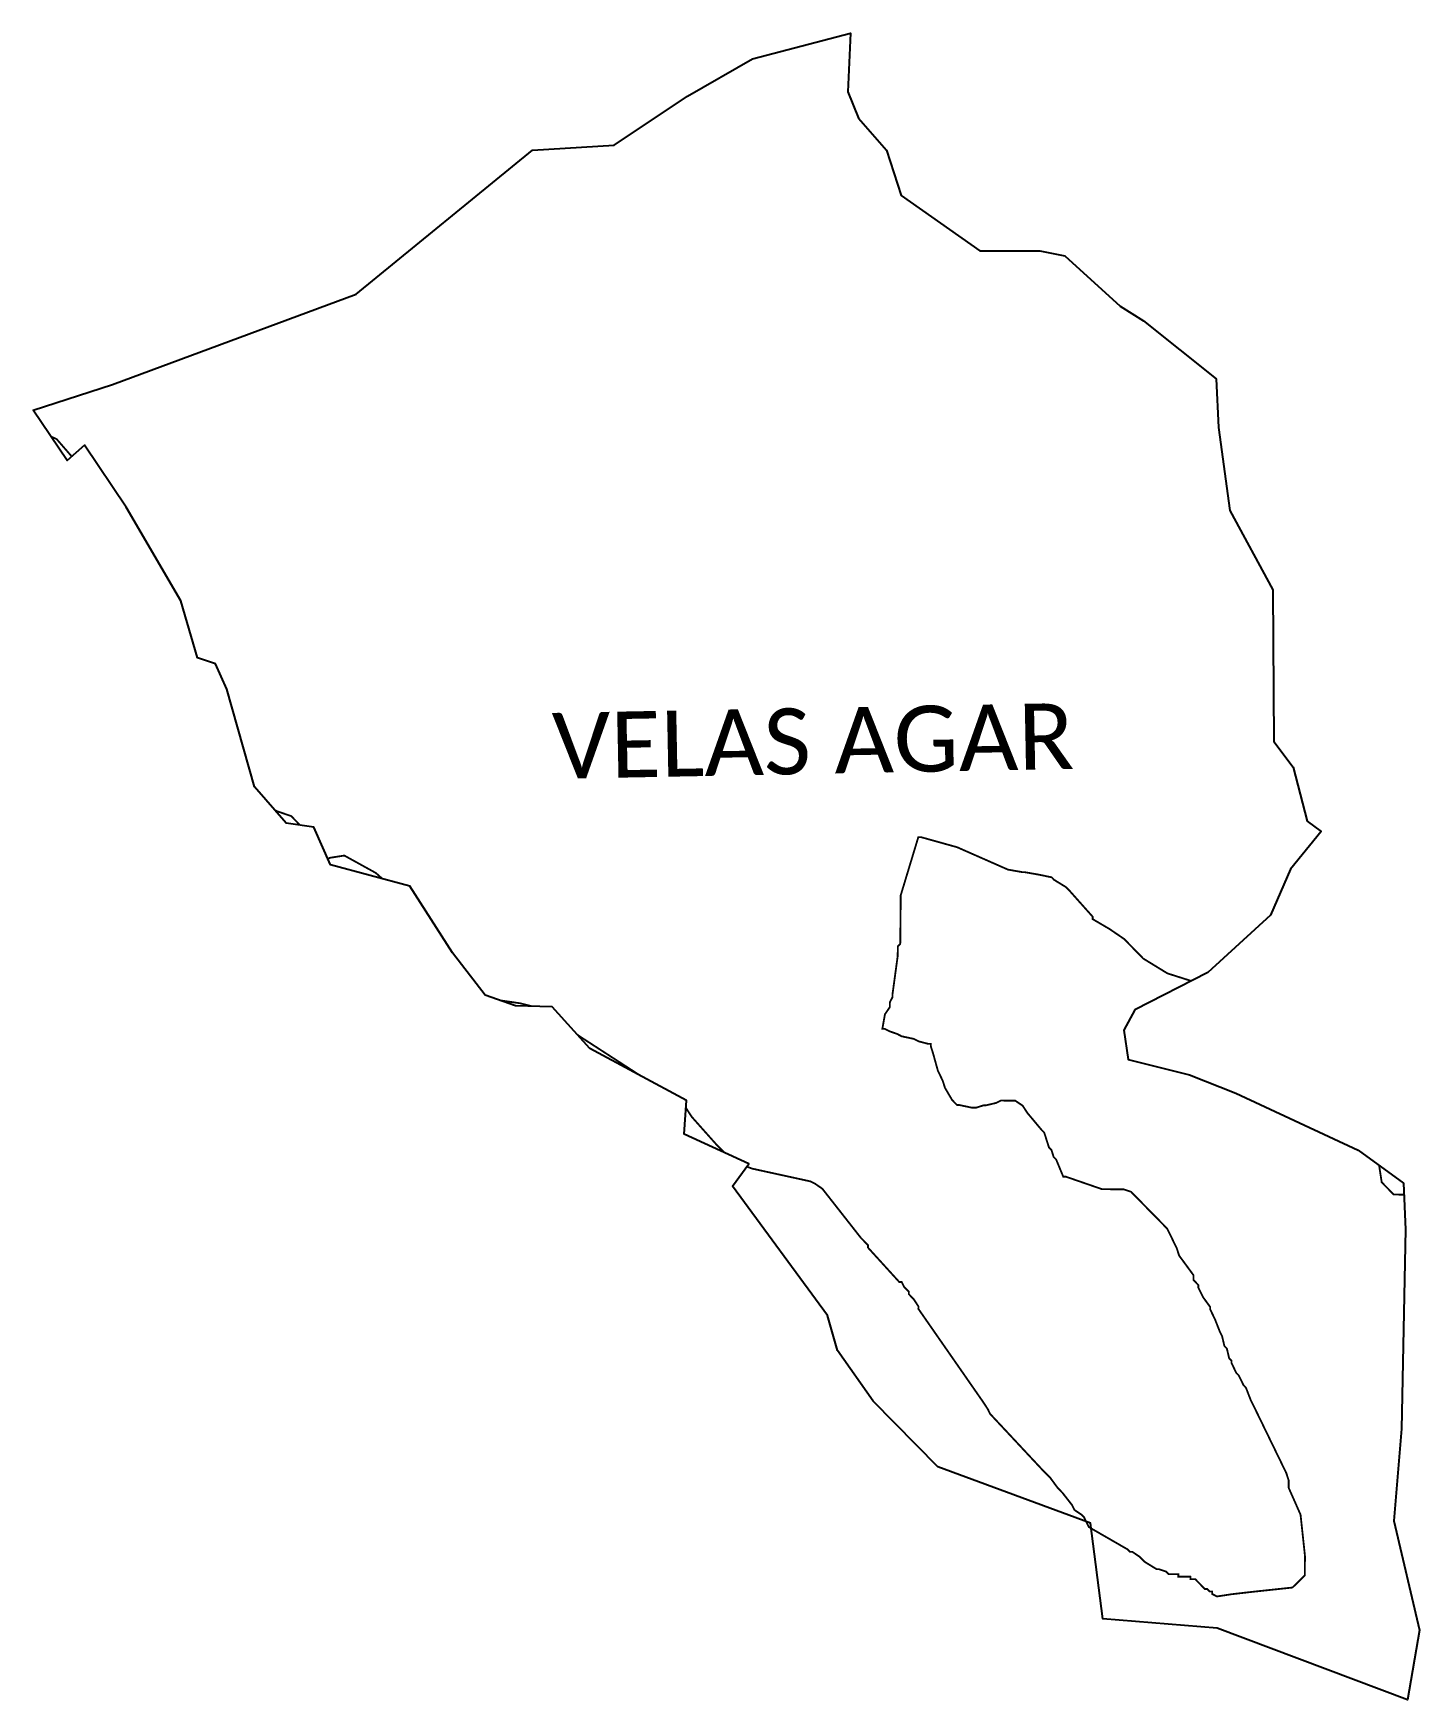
# Model space of a CAD drawing. Header units: metres. Extents: x 284719 to 287003, y 2012791 to 2015536.
import ezdxf

# ---------------------------------------------------------------- set-up
doc = ezdxf.new("R2010")
doc.units = ezdxf.units.M
for name, color, linetype in [('HAZARDS LINE', 1, 'Continuous'), ('village', 3, 'Continuous'), ('VILLAGE NAME', 250, 'Continuous')]:
    doc.layers.add(name, color=color, linetype=linetype)
doc.styles.get("Standard").update_dxf_attribs({"font": 'simplex.shx'})

msp = doc.modelspace()

# ---------------------------------------------------------------- linework, layer by layer
at = {"layer": 'HAZARDS LINE', "lineweight": 18, "const_width": 3}
for points in [[(284782.4, 2014838.8), (284757.8, 2014867.1), (284748.5, 2014871.5)], [(284989.9, 2014506.9), (284989.5, 2014507.9)], [(285158.4, 2014231.6), (285155.9, 2014234.1), (285144, 2014246.3), (285120.1, 2014254.5), (285117.1, 2014256)], [(286627, 2013974.6), (286587.4, 2013987.2), (286547.6, 2014011.6), (286527.8, 2014031.9), (286515.9, 2014044), (286492, 2014060.3), (286464.2, 2014076.6), (286464.2, 2014080.6), (286424.6, 2014125.1), (286420.6, 2014129.1), (286400.7, 2014141.3), (286396.8, 2014145.4), (286376.8, 2014149.6), (286352.8, 2014153.8), (286348.8, 2014153.9), (286324.8, 2014158.1), (286241, 2014195), (286181.1, 2014211.7), (286177.1, 2014211.7), (286148.1, 2014115.9), (286147.3, 2014035.7), (286143.3, 2014031.8), (286143.1, 2014015.8), (286134.4, 2013951.7), (286134.4, 2013947.7), (286130.3, 2013939.8), (286130.2, 2013931.8), (286122.1, 2013919.8), (286117.8, 2013895.8), (286121.8, 2013895.8), (286129.8, 2013891.7), (286141.8, 2013887.6), (286149.8, 2013883.5), (286169.7, 2013879.3), (286177.7, 2013875.2), (286193.7, 2013871), (286197.7, 2013871), (286197.7, 2013867), (286201.5, 2013854.9), (286209.3, 2013826.8), (286217.1, 2013810.7), (286221, 2013798.6), (286232.8, 2013778.5), (286236.8, 2013774.4), (286240.7, 2013770.4), (286244.7, 2013770.3), (286264.7, 2013766.1), (286272.7, 2013766.1), (286284.8, 2013769.9), (286288.8, 2013769.9), (286304.9, 2013773.7), (286312.9, 2013777.7), (286336.9, 2013777.4), (286348.9, 2013769.3), (286356.8, 2013757.2), (286380.5, 2013728.9), (286384.5, 2013724.9), (286392.2, 2013700.7), (286396.2, 2013696.7), (286400.1, 2013684.6), (286404.1, 2013680.6), (286415.8, 2013652.4), (286419.8, 2013652.4), (286479.7, 2013631.7), (286515.7, 2013631.4), (286527.7, 2013627.3), (286531.6, 2013623.2), (286543.5, 2013611.1), (286563.4, 2013590.8), (286567.3, 2013586.8), (286575.3, 2013578.7), (286583.2, 2013570.6), (286587.1, 2013566.6), (286591.1, 2013558.5), (286602.8, 2013534.3), (286606.7, 2013522.3), (286630.4, 2013490), (286630.4, 2013482), (286638.3, 2013473.9), (286638.2, 2013469.9), (286646.1, 2013453.8), (286657.9, 2013437.6), (286657.9, 2013433.6), (286665.7, 2013417.5), (286673.6, 2013397.4), (286677.5, 2013389.4), (286681.3, 2013373.3), (286685.3, 2013369.3), (286689.1, 2013353.2), (286693.1, 2013349.1), (286693.1, 2013345.1), (286700.9, 2013329), (286704.9, 2013325), (286712.7, 2013308.9), (286716.7, 2013304.8), (286724.5, 2013284.7), (286728.4, 2013276.7), (286736.3, 2013260.6), (286779.4, 2013172), (286783.3, 2013163.9), (286787.2, 2013151.9), (286787.1, 2013139.9), (286806.7, 2013095.6), (286814, 2013027.4), (286813.7, 2012995.4), (286793.4, 2012975.5), (286725.3, 2012968.2), (286693.2, 2012964.5), (286669.1, 2012960.8), (286661.1, 2012964.9), (286661.2, 2012968.9), (286657.2, 2012968.9), (286653.2, 2012973), (286649.2, 2012973), (286645.2, 2012977), (286641.3, 2012981.1), (286637.3, 2012985.1), (286633.4, 2012989.2), (286625.3, 2012989.3), (286625.4, 2012993.3), (286605.4, 2012993.5), (286605.4, 2012997.5), (286589.4, 2012997.6), (286585.4, 2013001.7), (286573.4, 2013005.8), (286569.4, 2013005.9), (286549.5, 2013018.1), (286545.6, 2013022.1), (286541.6, 2013026.2), (286529.7, 2013034.3), (286525.7, 2013034.4), (286521.7, 2013038.4), (286458, 2013075.1), (286450.1, 2013091.2), (286446.2, 2013095.3), (286434.2, 2013103.4), (286430.3, 2013111.4), (286414.5, 2013131.6), (286406.6, 2013139.7), (286394.7, 2013155.9), (286382.8, 2013168), (286378.9, 2013172.1), (286299.6, 2013257), (286295.6, 2013261), (286291.7, 2013269.1), (286283.8, 2013281.2), (286177.2, 2013434.5), (286177.3, 2013438.5), (286169.4, 2013450.6), (286161.5, 2013458.7), (286161.5, 2013462.7), (286157.5, 2013466.8), (286153.6, 2013470.8), (286149.6, 2013478.9), (286145.6, 2013478.9), (286094.1, 2013535.5), (286094.2, 2013539.5), (286090.2, 2013543.6), (286082.3, 2013551.7), (286019, 2013632.4), (286007.1, 2013640.6), (285999.1, 2013644.6), (285903.2, 2013665.6), (285894.4, 2013669)], [(285294.5, 2014142.8), (285283.3, 2014152.7), (285231.5, 2014181.3), (285207.4, 2014177.5), (285204.4, 2014175.5)], [(285540.4, 2013933), (285521.4, 2013937.9), (285487.5, 2013942.8)], [(285719.8, 2013818.3), (285617, 2013884.9), (285614.1, 2013887.4)], [(285857.6, 2013691.9), (285843.5, 2013706.3), (285803.9, 2013750.8), (285794.5, 2013765.2)]]:
    msp.add_lwpolyline(points, dxfattribs=at)
at = {"layer": 'HAZARDS LINE', "lineweight": 18}
msp.add_lwpolyline([(286976.9, 2013623.3, 3, 3, 0), (286976.3, 2013622.7, 3, 3, 0), (286960.2, 2013622.9, 3, 3, 0), (286956.3, 2013626.9, 3, 3, 0), (286948.3, 2013635, 3, 3, 0), (286944.4, 2013639, 3, 3, 0), (286940.4, 2013643.1, 3, 3, 0), (286936.7, 2013667.2, 3, 3, 0), (286936.3, 2013670.5, 3, 3, 0)], format="xyseb", dxfattribs=at)
at = {"layer": 'village', "flags": 128}
msp.add_lwpolyline([(286061, 2015439.4), (286078.3, 2015395.8)], dxfattribs=at)
at = {"layer": 'village', "color": 3, "true_color": 0x00ff00}
for points in [[(287002.9, 2012905.1, 0), (286982.7, 2012790.8, 0), (286669.4, 2012908.4, 0), (286480.8, 2012924.2, 0), (286460.9, 2013081.5, 0), (286209.4, 2013174.2, 0), (286102.5, 2013282.7, 0), (286044.1, 2013366.2, 0), (286027.5, 2013423.8, 0), (285870.9, 2013636.7, 0), (285897.7, 2013673.6, 0), (285791.3, 2013722.3, 0), (285795.4, 2013777.6, 0), (285635.8, 2013863.4, 0), (285573.7, 2013932, 0), (285513.3, 2013933.8, 0), (285463.5, 2013951.2, 0), (285409.6, 2014020.8, 0), (285339.5, 2014130.7, 0), (285208.6, 2014165.9, 0), (285181.5, 2014228.3, 0), (285135.6, 2014234.9, 0), (285083.6, 2014294.5, 0), (285037.9, 2014455.5, 0), (285019.3, 2014496.9, 0), (284989.8, 2014507, 0), (284962.4, 2014600.6, 0), (284872, 2014755.1, 0), (284803.7, 2014857.5, 0), (284774.9, 2014832.2, 0), (284719.2, 2014915.1, 0), (284849.9, 2014957.2, 0), (285251.2, 2015105.8, 0), (285541.6, 2015343.3, 0), (285676, 2015351.6, 0), (285796.8, 2015432.2, 0), (285904, 2015493.5, 0), (286065.1, 2015535.7, 0), (286061, 2015439.4, 0)], [(286078.3, 2015395.8, 0), (286124.7, 2015343.1, 0), (286149, 2015268.7, 0), (286278.6, 2015177.4, 0), (286377.3, 2015177.6, 0), (286418.5, 2015169, 0), (286509.6, 2015086, 0), (286548, 2015062.3, 0), (286667.8, 2014966.6, 0), (286671.5, 2014886.4, 0), (286690.4, 2014749.4, 0), (286760.8, 2014618.9, 0), (286762.7, 2014369.1, 0), (286794.6, 2014327.1, 0), (286817.6, 2014238, 0), (286840.7, 2014220.7, 0), (286790.2, 2014158.8, 0), (286757.2, 2014083.3, 0), (286654.2, 2013988.4, 0), (286533.9, 2013927.3, 0), (286515.7, 2013893.4, 0), (286523, 2013845.6, 0), (286623.9, 2013819.8, 0), (286700, 2013790.1, 0), (286901.5, 2013696, 0), (286976.1, 2013641.5, 0), (286979.5, 2013565.1, 0), (286972.9, 2013237.2, 0), (286960.6, 2013085.4, 0), (287002.9, 2012905.1, 0)]]:
    msp.add_polyline3d(points, dxfattribs=at)

# ---------------------------------------------------------------- texts
at = {"layer": 'VILLAGE NAME', "insert": (285572.9, 2014416.2), "char_height": 108.748, "attachment_point": 1, "rotation": 1.1028}
msp.add_mtext_dynamic_manual_height_columns('{\\fCalibri|b0|i0|c0|p34;VELAS AGAR}', width=1124.425, gutter_width=543.7, heights=[0], dxfattribs=at)

doc.saveas('drawing.dxf')
